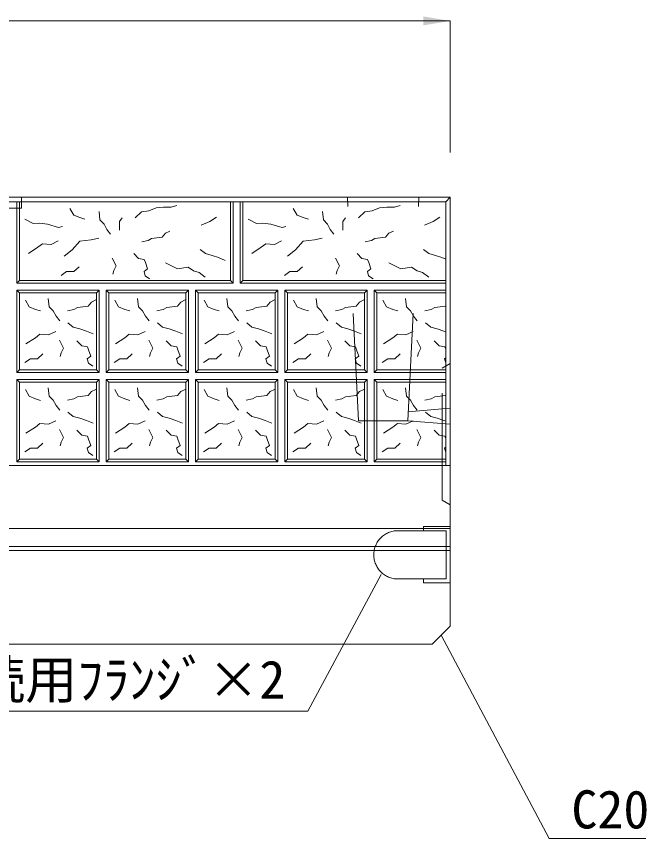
# Model space of a CAD drawing. Units: millimetres at full size; details may follow other scales. Extents: x 199178 to 219083, y 873019 to 880494.
# Drawn here: x 209779 to 210485, y 878356 to 879275 of the extents above; entities that cross this region are included whole.
import ezdxf
from ezdxf.enums import TextEntityAlignment as Align

# ---------------------------------------------------------------- set-up
doc = ezdxf.new("R2010")
doc.units = ezdxf.units.MM
doc.header["$LTSCALE"] = 20
doc.linetypes.add('DASHED_SPACED', pattern=[12, 6, -6])
for name, color, linetype, lineweight in [('0_2', 7, 'Continuous', 13), ('インサート', 3, 'Continuous', 9), ('ピンジョイント', 1, 'Continuous', 13), ('フランジ', 7, 'Continuous', 13), ('寸法線', 7, 'Continuous', 13), ('引出線', 4, 'Continuous', 13)]:
    doc.layers.add(name, color=color, linetype=linetype, lineweight=lineweight)
doc.styles.add('ＭＳ ゴシック', font='')
doc.styles.get('ＭＳ ゴシック').set_extended_font_data('MS Gothic')

# ---------------------------------------------------------------- blocks, each defined once
blk = doc.blocks.new('filled_arrow')
at = {"color": 0, "linetype": 'Continuous', "lineweight": -2}
blk.add_solid([(7.5, 1.25), (0, 0), (7.5, -1.25)], dxfattribs=at)

msp = doc.modelspace()

# ---------------------------------------------------------------- linework, layer by layer
at = {"layer": '0_2'}
for p, q in [((208276.78, 879072.97), (210264.78, 879072.97)), ((208281.78, 879067.97), (210259.78, 879067.97)), ((209779.78, 878976.97), (209779.78, 879067.97)), ((209782.78, 878979.97), (209782.78, 879067.97)), ((210018.78, 878979.97), (210018.78, 879067.97)), ((210021.78, 878976.97), (210021.78, 879067.97)), ((210029.78, 878976.97), (210029.78, 879067.97)), ((210032.78, 878979.97), (210032.78, 879067.97)), ((210259.78, 879067.97), (210264.78, 879072.97)), ((210259.78, 878772.97), (210259.78, 879067.97)), ((210264.78, 878592.97), (210264.78, 879072.97)), ((209779.78, 878976.97), (209782.78, 878979.97)), ((209779.78, 878976.97), (210021.78, 878976.97)), ((209782.78, 878979.97), (210018.78, 878979.97)), ((210018.78, 878979.97), (210021.78, 878976.97)), ((210029.78, 878976.97), (210032.78, 878979.97)), ((210029.78, 878976.97), (210259.78, 878976.97)), ((210032.78, 878979.97), (210259.78, 878979.97)), ((209779.78, 878968.97), (209871.78, 878968.97)), ((209779.78, 878876.97), (209779.78, 878968.97)), ((209782.78, 878965.97), (209779.78, 878968.97)), ((209782.78, 878965.97), (209868.78, 878965.97)), ((209782.78, 878879.97), (209782.78, 878965.97)), ((209868.78, 878965.97), (209871.78, 878968.97)), ((209868.78, 878879.97), (209868.78, 878965.97)), ((209871.78, 878876.97), (209871.78, 878968.97)), ((209879.78, 878968.97), (209971.78, 878968.97)), ((209879.78, 878876.97), (209879.78, 878968.97)), ((209882.78, 878965.97), (209879.78, 878968.97)), ((209882.78, 878965.97), (209968.78, 878965.97)), ((209882.78, 878879.97), (209882.78, 878965.97)), ((209968.78, 878965.97), (209971.78, 878968.97)), ((209968.78, 878879.97), (209968.78, 878965.97)), ((209971.78, 878876.97), (209971.78, 878968.97)), ((209979.78, 878968.97), (210071.78, 878968.97)), ((209979.78, 878876.97), (209979.78, 878968.97)), ((209982.78, 878965.97), (209979.78, 878968.97)), ((209982.78, 878965.97), (210068.78, 878965.97)), ((209982.78, 878879.97), (209982.78, 878965.97)), ((210068.78, 878965.97), (210071.78, 878968.97)), ((210068.78, 878879.97), (210068.78, 878965.97)), ((210071.78, 878876.97), (210071.78, 878968.97)), ((210079.78, 878968.97), (210171.78, 878968.97)), ((210079.78, 878876.97), (210079.78, 878968.97)), ((210082.78, 878965.97), (210079.78, 878968.97)), ((210082.78, 878965.97), (210168.78, 878965.97)), ((210082.78, 878879.97), (210082.78, 878965.97)), ((210168.78, 878965.97), (210171.78, 878968.97)), ((210168.78, 878879.97), (210168.78, 878965.97)), ((210171.78, 878876.97), (210171.78, 878968.97)), ((210179.78, 878968.97), (210259.78, 878968.97)), ((210179.78, 878876.97), (210179.78, 878968.97)), ((210182.78, 878965.97), (210179.78, 878968.97)), ((210182.78, 878965.97), (210259.78, 878965.97)), ((210182.78, 878879.97), (210182.78, 878965.97)), ((209779.78, 878876.97), (209782.78, 878879.97)), ((209782.78, 878879.97), (209868.78, 878879.97)), ((209871.78, 878876.97), (209868.78, 878879.97)), ((209879.78, 878876.97), (209882.78, 878879.97)), ((209882.78, 878879.97), (209968.78, 878879.97)), ((209971.78, 878876.97), (209968.78, 878879.97)), ((209979.78, 878876.97), (209982.78, 878879.97)), ((209982.78, 878879.97), (210068.78, 878879.97)), ((210071.78, 878876.97), (210068.78, 878879.97)), ((210079.78, 878876.97), (210082.78, 878879.97)), ((210082.78, 878879.97), (210168.78, 878879.97)), ((210171.78, 878876.97), (210168.78, 878879.97)), ((210179.78, 878876.97), (210182.78, 878879.97)), ((210182.78, 878879.97), (210259.78, 878879.97)), ((209779.78, 878876.97), (209871.78, 878876.97)), ((209879.78, 878876.97), (209971.78, 878876.97)), ((209979.78, 878876.97), (210071.78, 878876.97)), ((210079.78, 878876.97), (210171.78, 878876.97)), ((210179.78, 878876.97), (210259.78, 878876.97)), ((209779.78, 878868.97), (209871.78, 878868.97)), ((209779.78, 878776.97), (209779.78, 878868.97)), ((209782.78, 878865.97), (209779.78, 878868.97)), ((209782.78, 878865.97), (209868.78, 878865.97)), ((209782.78, 878779.97), (209782.78, 878865.97)), ((209868.78, 878865.97), (209871.78, 878868.97)), ((209868.78, 878779.97), (209868.78, 878865.97)), ((209871.78, 878776.97), (209871.78, 878868.97)), ((209879.78, 878868.97), (209971.78, 878868.97)), ((209879.78, 878776.97), (209879.78, 878868.97)), ((209882.78, 878865.97), (209879.78, 878868.97)), ((209882.78, 878865.97), (209968.78, 878865.97)), ((209882.78, 878779.97), (209882.78, 878865.97)), ((209968.78, 878865.97), (209971.78, 878868.97)), ((209968.78, 878779.97), (209968.78, 878865.97)), ((209971.78, 878776.97), (209971.78, 878868.97)), ((209979.78, 878868.97), (210071.78, 878868.97)), ((209979.78, 878776.97), (209979.78, 878868.97)), ((209982.78, 878865.97), (209979.78, 878868.97)), ((209982.78, 878865.97), (210068.78, 878865.97)), ((209982.78, 878779.97), (209982.78, 878865.97)), ((210068.78, 878865.97), (210071.78, 878868.97)), ((210068.78, 878779.97), (210068.78, 878865.97)), ((210071.78, 878776.97), (210071.78, 878868.97)), ((210079.78, 878868.97), (210171.78, 878868.97)), ((210079.78, 878776.97), (210079.78, 878868.97)), ((210082.78, 878865.97), (210079.78, 878868.97)), ((210082.78, 878865.97), (210168.78, 878865.97)), ((210082.78, 878779.97), (210082.78, 878865.97)), ((210168.78, 878865.97), (210171.78, 878868.97)), ((210168.78, 878779.97), (210168.78, 878865.97)), ((210171.78, 878776.97), (210171.78, 878868.97)), ((210179.78, 878868.97), (210259.78, 878868.97)), ((210179.78, 878776.97), (210179.78, 878868.97)), ((210182.78, 878865.97), (210179.78, 878868.97)), ((210182.78, 878865.97), (210259.78, 878865.97)), ((210182.78, 878779.97), (210182.78, 878865.97)), ((209779.78, 878776.97), (209782.78, 878779.97)), ((209782.78, 878779.97), (209868.78, 878779.97)), ((209871.78, 878776.97), (209868.78, 878779.97)), ((209879.78, 878776.97), (209882.78, 878779.97)), ((209882.78, 878779.97), (209968.78, 878779.97)), ((209971.78, 878776.97), (209968.78, 878779.97)), ((209979.78, 878776.97), (209982.78, 878779.97)), ((209982.78, 878779.97), (210068.78, 878779.97)), ((210071.78, 878776.97), (210068.78, 878779.97)), ((210079.78, 878776.97), (210082.78, 878779.97)), ((210082.78, 878779.97), (210168.78, 878779.97)), ((210171.78, 878776.97), (210168.78, 878779.97)), ((210179.78, 878776.97), (210182.78, 878779.97)), ((210182.78, 878779.97), (210259.78, 878779.97)), ((208266.78, 878772.97), (210264.78, 878772.97)), ((209779.78, 878776.97), (209871.78, 878776.97)), ((209879.78, 878776.97), (209971.78, 878776.97)), ((209979.78, 878776.97), (210071.78, 878776.97)), ((210079.78, 878776.97), (210171.78, 878776.97)), ((210179.78, 878776.97), (210259.78, 878776.97)), ((208266.78, 878702.42), (210264.78, 878702.42)), ((208266.78, 878682.17), (210264.78, 878682.17)), ((208266.78, 878677.97), (210264.78, 878677.97)), ((210244.78, 878572.97), (210264.78, 878592.97)), ((208266.78, 878572.97), (210244.78, 878572.97))]:
    msp.add_line(p, q, dxfattribs=at)
at = {"layer": '0_2', "linetype": 'DASHED_SPACED'}
for p, q in [((210162.28, 878822.97), (210149.78, 879072.97)), ((210217.28, 878822.97), (210229.78, 879072.97)), ((210162.28, 878822.97), (210217.28, 878822.97))]:
    msp.add_line(p, q, dxfattribs=at)
at = {"layer": '0_2'}
for points in [[(209912.17, 879049.88), (209919.09, 879056.8), (209927.59, 879057.99), (209935.5, 879061.35), (209944.01, 879061.94), (209952.51, 879061.94), (209958.84, 879063.92)], [(210162.17, 879049.88), (210169.09, 879056.8), (210177.59, 879057.99), (210185.5, 879061.35), (210194.01, 879061.94), (210202.51, 879061.94), (210208.84, 879063.92)], [(209839.19, 879060.56), (209843.34, 879053.05), (209850.26, 879050.28), (209856, 879048.5)], [(209871.82, 879057), (209872.81, 879047.71), (209877.36, 879042.97), (209880.52, 879037.04), (209884.67, 879031.9)], [(210089.19, 879060.56), (210093.34, 879053.05), (210100.26, 879050.28), (210106, 879048.5)], [(210121.82, 879057), (210122.81, 879047.71), (210127.36, 879042.97), (210130.52, 879037.04), (210134.67, 879031.9)], [(209788.55, 879048.7), (209798.05, 879043.56), (209805.17, 879044.15), (209813.87, 879042.77), (209826.53, 879039.21), (209830.68, 879040.2)], [(209894.76, 879036.25), (209894.56, 879045.73), (209897.73, 879049.88)], [(209985.94, 879041.98), (209995.83, 879045.73), (210003.34, 879050.68)], [(210038.55, 879048.7), (210048.05, 879043.56), (210055.17, 879044.15), (210063.87, 879042.77), (210076.53, 879039.21), (210080.68, 879040.2)], [(210144.76, 879036.25), (210144.56, 879045.73), (210147.73, 879049.88)], [(210235.94, 879041.98), (210245.83, 879045.73), (210253.34, 879050.68)], [(209832.66, 879007.2), (209841.76, 879014.11), (209850.06, 879023.8), (209862.92, 879025.58), (209871.42, 879027.16)], [(209919.48, 879023.01), (209926.6, 879024.79), (209930.56, 879026.76), (209942.43, 879028.34), (209946.18, 879032.89), (209951.13, 879035.26)], [(210082.66, 879007.2), (210091.76, 879014.11), (210100.06, 879023.8), (210112.92, 879025.58), (210121.42, 879027.16)], [(210169.48, 879023.01), (210176.6, 879024.79), (210180.56, 879026.76), (210192.43, 879028.34), (210196.18, 879032.89), (210201.13, 879035.26)], [(209825.93, 879024.19), (209818.02, 879020.24), (209808.33, 879021.03), (209803.19, 879017.08), (209792.71, 879010.16)], [(210075.93, 879024.19), (210068.02, 879020.24), (210058.33, 879021.03), (210053.19, 879017.08), (210042.71, 879010.16)], [(209910.58, 879010.16), (209915.92, 879004.43), (209922.25, 879003.24), (209923.64, 878999.88), (209926.01, 878992.97), (209922.06, 878989.8), (209923.44, 878985.06), (209928.38, 878981.7)], [(209984.95, 879014.71), (209990.88, 879009.96), (209998.2, 879007.99), (210005.52, 879005.61), (210013.03, 879002.45)], [(210160.58, 879010.16), (210165.92, 879004.43), (210172.25, 879003.24), (210173.64, 878999.88), (210176.01, 878992.97), (210172.06, 878989.8), (210173.44, 878985.06), (210178.38, 878981.7)], [(210234.95, 879014.71), (210240.88, 879009.96), (210248.2, 879007.99), (210255.52, 879005.61), (210259.78, 879003.82)], [(209886.45, 879005.02), (209890.81, 878996.33), (209888.23, 878990.99), (209887.25, 878986.84)], [(209946.18, 878999.49), (209959.63, 878992.97), (209971.5, 878994.74), (209977.63, 878990.59), (209983.96, 878989.01), (209990.68, 878983.68)], [(210136.45, 879005.02), (210140.81, 878996.33), (210138.23, 878990.99), (210137.25, 878986.84)], [(210196.18, 878999.49), (210209.63, 878992.97), (210221.5, 878994.74), (210227.63, 878990.59), (210233.96, 878989.01), (210240.68, 878983.68)], [(209849.47, 878995.34), (209843.34, 878989.8), (209835.43, 878989.8), (209829.3, 878985.65)], [(210099.47, 878995.34), (210093.34, 878989.8), (210085.43, 878989.8), (210079.3, 878985.65)], [(209789.42, 878957.84), (209793.57, 878950.33), (209800.49, 878947.57), (209806.23, 878945.79)], [(209814.89, 878959.91), (209815.88, 878950.62), (209820.43, 878945.88), (209823.59, 878939.95), (209827.75, 878934.81)], [(209836.47, 878945.84), (209843.59, 878947.62), (209847.55, 878949.6), (209859.42, 878951.18), (209863.17, 878955.73), (209868.12, 878958.1)], [(209889.42, 878957.84), (209893.57, 878950.33), (209900.49, 878947.57), (209906.23, 878945.79)], [(209914.89, 878959.91), (209915.88, 878950.62), (209920.43, 878945.88), (209923.59, 878939.95), (209927.75, 878934.81)], [(209936.47, 878945.84), (209943.59, 878947.62), (209947.55, 878949.6), (209959.42, 878951.18), (209963.17, 878955.73), (209968.12, 878958.1)], [(209989.42, 878957.84), (209993.57, 878950.33), (210000.49, 878947.57), (210006.23, 878945.79)], [(210014.89, 878959.91), (210015.88, 878950.62), (210020.43, 878945.88), (210023.59, 878939.95), (210027.75, 878934.81)], [(210036.47, 878945.84), (210043.59, 878947.62), (210047.55, 878949.6), (210059.42, 878951.18), (210063.17, 878955.73), (210068.12, 878958.1)], [(210089.42, 878957.84), (210093.57, 878950.33), (210100.49, 878947.57), (210106.23, 878945.79)], [(210114.89, 878959.91), (210115.88, 878950.62), (210120.43, 878945.88), (210123.59, 878939.95), (210127.75, 878934.81)], [(210136.47, 878945.84), (210143.59, 878947.62), (210147.55, 878949.6), (210159.42, 878951.18), (210163.17, 878955.73), (210168.12, 878958.1)], [(210189.42, 878957.84), (210193.57, 878950.33), (210200.49, 878947.57), (210206.23, 878945.79)], [(210214.89, 878959.91), (210215.88, 878950.62), (210220.43, 878945.88), (210223.59, 878939.95), (210227.75, 878934.81)], [(210236.47, 878945.84), (210243.59, 878947.62), (210247.55, 878949.6), (210259.42, 878951.18), (210259.78, 878951.62)], [(209836.99, 878932.43), (209842.93, 878927.69), (209850.25, 878925.71), (209857.56, 878923.34), (209865.08, 878920.18)], [(209936.99, 878932.43), (209942.93, 878927.69), (209950.25, 878925.71), (209957.56, 878923.34), (209965.08, 878920.18)], [(210036.99, 878932.43), (210042.93, 878927.69), (210050.25, 878925.71), (210057.56, 878923.34), (210065.08, 878920.18)], [(210136.99, 878932.43), (210142.93, 878927.69), (210150.25, 878925.71), (210157.56, 878923.34), (210165.08, 878920.18)], [(210236.99, 878932.43), (210242.93, 878927.69), (210250.25, 878925.71), (210257.56, 878923.34), (210259.78, 878922.41)], [(209823.21, 878923.01), (209815.3, 878919.06), (209805.61, 878919.85), (209800.47, 878915.9), (209789.98, 878908.98)], [(209923.21, 878923.01), (209915.3, 878919.06), (209905.61, 878919.85), (209900.47, 878915.9), (209889.98, 878908.98)], [(210023.21, 878923.01), (210015.3, 878919.06), (210005.61, 878919.85), (210000.47, 878915.9), (209989.98, 878908.98)], [(210123.21, 878923.01), (210115.3, 878919.06), (210105.61, 878919.85), (210100.47, 878915.9), (210089.98, 878908.98)], [(210223.21, 878923.01), (210215.3, 878919.06), (210205.61, 878919.85), (210200.47, 878915.9), (210189.98, 878908.98)], [(209827.48, 878913.04), (209831.83, 878904.34), (209829.26, 878899.01), (209828.27, 878894.86)], [(209847.01, 878912.56), (209852.35, 878906.83), (209858.68, 878905.64), (209860.06, 878902.28), (209862.43, 878895.36), (209858.48, 878892.2), (209859.86, 878887.46), (209864.81, 878884.1)], [(209927.48, 878913.04), (209931.83, 878904.34), (209929.26, 878899.01), (209928.27, 878894.86)], [(209947.01, 878912.56), (209952.35, 878906.83), (209958.68, 878905.64), (209960.06, 878902.28), (209962.43, 878895.36), (209958.48, 878892.2), (209959.86, 878887.46), (209964.81, 878884.1)], [(210027.48, 878913.04), (210031.83, 878904.34), (210029.26, 878899.01), (210028.27, 878894.86)], [(210047.01, 878912.56), (210052.35, 878906.83), (210058.68, 878905.64), (210060.06, 878902.28), (210062.43, 878895.36), (210058.48, 878892.2), (210059.86, 878887.46), (210064.81, 878884.1)], [(210127.48, 878913.04), (210131.83, 878904.34), (210129.26, 878899.01), (210128.27, 878894.86)], [(210147.01, 878912.56), (210152.35, 878906.83), (210158.68, 878905.64), (210160.06, 878902.28), (210162.43, 878895.36), (210158.48, 878892.2), (210159.86, 878887.46), (210164.81, 878884.1)], [(210227.48, 878913.04), (210231.83, 878904.34), (210229.26, 878899.01), (210228.27, 878894.86)], [(210247.01, 878912.56), (210252.35, 878906.83), (210258.68, 878905.64), (210259.78, 878902.95)], [(209808.9, 878897.73), (209802.77, 878892.2), (209794.86, 878892.2), (209788.73, 878888.05)], [(209908.9, 878897.73), (209902.77, 878892.2), (209894.86, 878892.2), (209888.73, 878888.05)], [(210008.9, 878897.73), (210002.77, 878892.2), (209994.86, 878892.2), (209988.73, 878888.05)], [(210108.9, 878897.73), (210102.77, 878892.2), (210094.86, 878892.2), (210088.73, 878888.05)], [(210208.9, 878897.73), (210202.77, 878892.2), (210194.86, 878892.2), (210188.73, 878888.05)], [(210259.78, 878893.24), (210258.48, 878892.2), (210259.78, 878887.72)], [(209789.42, 878857.84), (209793.57, 878850.33), (209800.49, 878847.57), (209806.23, 878845.79)], [(209814.89, 878859.91), (209815.88, 878850.62), (209820.43, 878845.88), (209823.59, 878839.95), (209827.75, 878834.81)], [(209836.47, 878845.84), (209843.59, 878847.62), (209847.55, 878849.6), (209859.42, 878851.18), (209863.17, 878855.73), (209868.12, 878858.1)], [(209889.42, 878857.84), (209893.57, 878850.33), (209900.49, 878847.57), (209906.23, 878845.79)], [(209914.89, 878859.91), (209915.88, 878850.62), (209920.43, 878845.88), (209923.59, 878839.95), (209927.75, 878834.81)], [(209936.47, 878845.84), (209943.59, 878847.62), (209947.55, 878849.6), (209959.42, 878851.18), (209963.17, 878855.73), (209968.12, 878858.1)], [(209989.42, 878857.84), (209993.57, 878850.33), (210000.49, 878847.57), (210006.23, 878845.79)], [(210014.89, 878859.91), (210015.88, 878850.62), (210020.43, 878845.88), (210023.59, 878839.95), (210027.75, 878834.81)], [(210036.47, 878845.84), (210043.59, 878847.62), (210047.55, 878849.6), (210059.42, 878851.18), (210063.17, 878855.73), (210068.12, 878858.1)], [(210089.42, 878857.84), (210093.57, 878850.33), (210100.49, 878847.57), (210106.23, 878845.79)], [(210114.89, 878859.91), (210115.88, 878850.62), (210120.43, 878845.88), (210123.59, 878839.95), (210127.75, 878834.81)], [(210136.47, 878845.84), (210143.59, 878847.62), (210147.55, 878849.6), (210159.42, 878851.18), (210163.17, 878855.73), (210168.12, 878858.1)], [(210189.42, 878857.84), (210193.57, 878850.33), (210200.49, 878847.57), (210206.23, 878845.79)], [(210214.89, 878859.91), (210215.88, 878850.62), (210220.43, 878845.88), (210223.59, 878839.95), (210227.75, 878834.81)], [(210236.47, 878845.84), (210243.59, 878847.62), (210247.55, 878849.6), (210259.42, 878851.18), (210259.78, 878851.62)], [(209836.99, 878832.43), (209842.93, 878827.69), (209850.25, 878825.71), (209857.56, 878823.34), (209865.08, 878820.18)], [(209936.99, 878832.43), (209942.93, 878827.69), (209950.25, 878825.71), (209957.56, 878823.34), (209965.08, 878820.18)], [(210036.99, 878832.43), (210042.93, 878827.69), (210050.25, 878825.71), (210057.56, 878823.34), (210065.08, 878820.18)], [(210136.99, 878832.43), (210142.93, 878827.69), (210150.25, 878825.71), (210157.56, 878823.34), (210165.08, 878820.18)], [(210236.99, 878832.43), (210242.93, 878827.69), (210250.25, 878825.71), (210257.56, 878823.34), (210259.78, 878822.41)], [(209823.21, 878823.01), (209815.3, 878819.06), (209805.61, 878819.85), (209800.47, 878815.9), (209789.98, 878808.98)], [(209923.21, 878823.01), (209915.3, 878819.06), (209905.61, 878819.85), (209900.47, 878815.9), (209889.98, 878808.98)], [(210023.21, 878823.01), (210015.3, 878819.06), (210005.61, 878819.85), (210000.47, 878815.9), (209989.98, 878808.98)], [(210123.21, 878823.01), (210115.3, 878819.06), (210105.61, 878819.85), (210100.47, 878815.9), (210089.98, 878808.98)], [(210223.21, 878823.01), (210215.3, 878819.06), (210205.61, 878819.85), (210200.47, 878815.9), (210189.98, 878808.98)], [(209827.48, 878813.04), (209831.83, 878804.34), (209829.26, 878799.01), (209828.27, 878794.86)], [(209847.01, 878812.56), (209852.35, 878806.83), (209858.68, 878805.64), (209860.06, 878802.28), (209862.43, 878795.36), (209858.48, 878792.2), (209859.86, 878787.46), (209864.81, 878784.1)], [(209927.48, 878813.04), (209931.83, 878804.34), (209929.26, 878799.01), (209928.27, 878794.86)], [(209947.01, 878812.56), (209952.35, 878806.83), (209958.68, 878805.64), (209960.06, 878802.28), (209962.43, 878795.36), (209958.48, 878792.2), (209959.86, 878787.46), (209964.81, 878784.1)], [(210027.48, 878813.04), (210031.83, 878804.34), (210029.26, 878799.01), (210028.27, 878794.86)], [(210047.01, 878812.56), (210052.35, 878806.83), (210058.68, 878805.64), (210060.06, 878802.28), (210062.43, 878795.36), (210058.48, 878792.2), (210059.86, 878787.46), (210064.81, 878784.1)], [(210127.48, 878813.04), (210131.83, 878804.34), (210129.26, 878799.01), (210128.27, 878794.86)], [(210147.01, 878812.56), (210152.35, 878806.83), (210158.68, 878805.64), (210160.06, 878802.28), (210162.43, 878795.36), (210158.48, 878792.2), (210159.86, 878787.46), (210164.81, 878784.1)], [(210227.48, 878813.04), (210231.83, 878804.34), (210229.26, 878799.01), (210228.27, 878794.86)], [(210247.01, 878812.56), (210252.35, 878806.83), (210258.68, 878805.64), (210259.78, 878802.95)], [(209808.9, 878797.73), (209802.77, 878792.2), (209794.86, 878792.2), (209788.73, 878788.05)], [(209908.9, 878797.73), (209902.77, 878792.2), (209894.86, 878792.2), (209888.73, 878788.05)], [(210008.9, 878797.73), (210002.77, 878792.2), (209994.86, 878792.2), (209988.73, 878788.05)], [(210108.9, 878797.73), (210102.77, 878792.2), (210094.86, 878792.2), (210088.73, 878788.05)], [(210208.9, 878797.73), (210202.77, 878792.2), (210194.86, 878792.2), (210188.73, 878788.05)], [(210259.78, 878793.24), (210258.48, 878792.2), (210259.78, 878787.72)]]:
    msp.add_lwpolyline(points, dxfattribs=at)
at = {"layer": 'インサート'}
msp.add_lwpolyline([(209746.78, 879060.97), (209784.78, 879060.97), (209784.78, 879072.97), (209746.78, 879072.97)], close=True, dxfattribs=at)
at = {"layer": 'ピンジョイント', "linetype": 'DASHED_SPACED'}
for p, q in [((210264.78, 878886.97), (210255.78, 878881.97)), ((210255.78, 878733.97), (210255.78, 878881.97)), ((210217.28, 878832.97), (210264.78, 878836.97)), ((210264.78, 878818.97), (210217.28, 878822.97)), ((210264.78, 878728.97), (210255.78, 878733.97))]:
    msp.add_line(p, q, dxfattribs=at)
at = {"layer": 'フランジ', "linetype": 'DASHED_SPACED'}
for p, q in [((210260.28, 878699.97), (210206.28, 878699.97)), ((210234.78, 878699.97), (210234.78, 878704.47)), ((210264.78, 878704.47), (210234.78, 878704.47)), ((210260.28, 878645.97), (210260.28, 878699.97)), ((210260.28, 878645.97), (210206.28, 878645.97)), ((210234.78, 878641.47), (210234.78, 878645.97)), ((210264.78, 878641.47), (210234.78, 878641.47))]:
    msp.add_line(p, q, dxfattribs=at)
msp.add_arc((210206.28, 878672.97), 27, 90, 270, dxfattribs=at)
at = {"layer": '寸法線'}
for p in [(208276.78, 879270.35), (210264.78, 879122.97)]:
    msp.add_line(p, (210264.78, 879270.35), dxfattribs=at)
at = {"layer": '引出線'}
for points in [[(210187.43, 878651.11), (210105.26, 878497.96), (209677.31, 878497.96)], [(210254.78, 878582.97), (210375.46, 878355.5), (210483.61, 878355.5)]]:
    msp.add_lwpolyline(points, dxfattribs=at)

# ---------------------------------------------------------------- block references
at = {"layer": '寸法線', "xscale": 4, "yscale": 4, "rotation": 180}
msp.add_blockref('filled_arrow', (210264.78, 879270.35), dxfattribs=at)
at = {"layer": '引出線', "xscale": 0.16, "yscale": 0.16}
for p, rotation in [((210187.43, 878651.11), 241.8), ((210254.78, 878582.97), 297.9)]:
    msp.add_blockref('filled_arrow', p, dxfattribs=dict(at, rotation=rotation))

# ---------------------------------------------------------------- texts
at = {"layer": '引出線', "style": 'ＭＳ ゴシック'}
msp.add_text('接続用ﾌﾗﾝｼﾞ×2', height=42.72, dxfattribs=at).set_placement((210080.26, 878554.7), align=Align.TOP_RIGHT)
msp.add_text('C20', height=42.72, dxfattribs=at).set_placement((210400.46, 878409.5), align=Align.TOP_LEFT)

doc.saveas('drawing.dxf')
